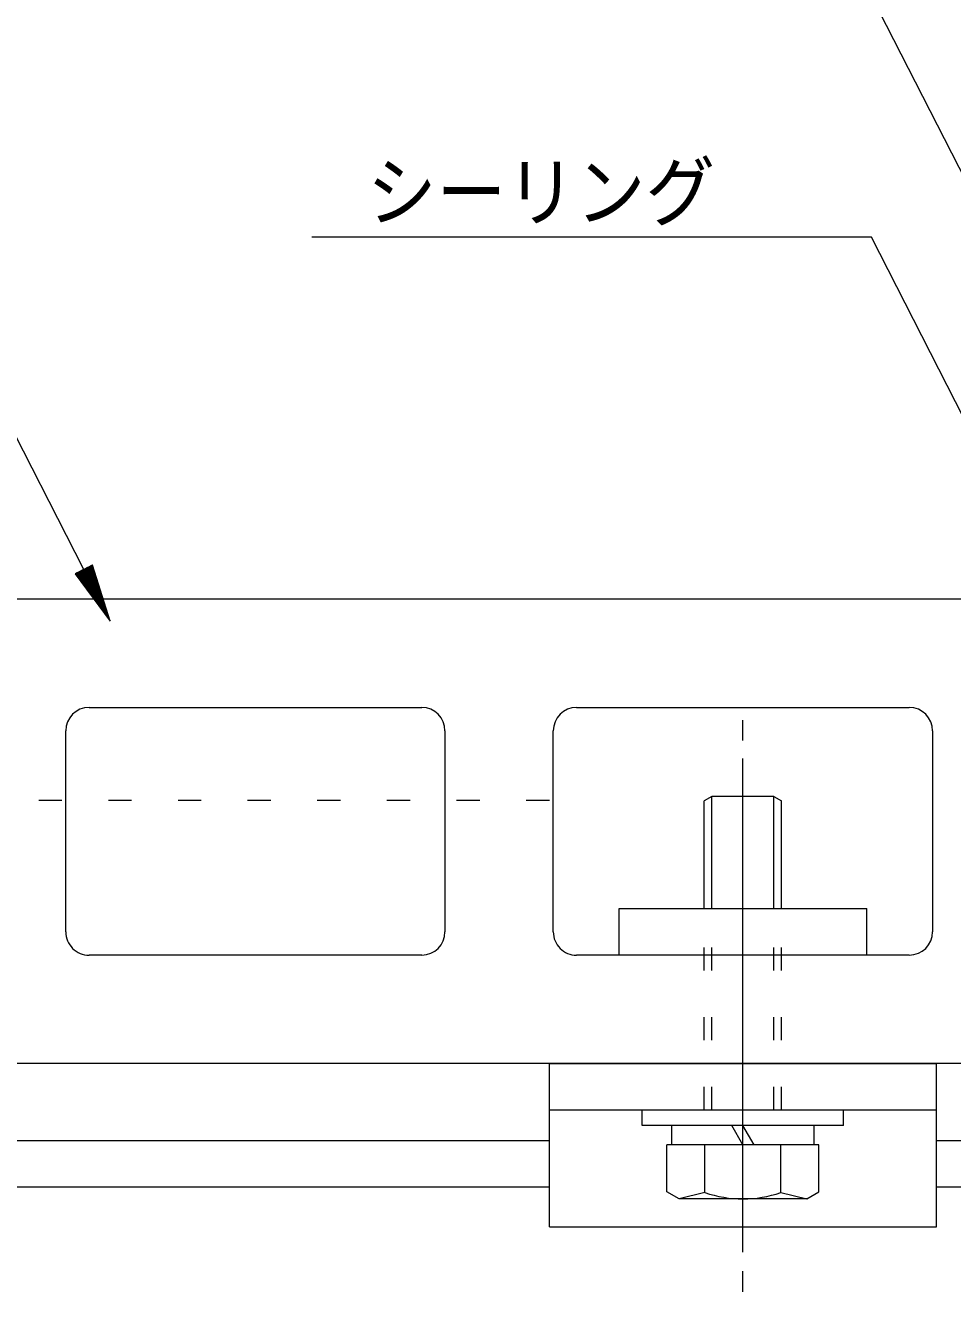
# Model space of a CAD drawing. Units: millimetres, scale not verified. Extents: x -1209 to 1209, y -852 to 852.
# Drawn here: x -1011.1 to -891.3, y 527.3 to 691 of the extents above; entities that cross this region are included whole.
import ezdxf
from ezdxf.enums import TextEntityAlignment as Align

# ---------------------------------------------------------------- set-up
doc = ezdxf.new("R2010")
doc.units = ezdxf.units.MM
doc.header["$LTSCALE"] = 3
doc.linetypes.add('USER1', pattern=[3, 1, -2])
for name, color, linetype, lineweight in [('0-2_0-1AL', 5, 'Continuous', 18), ('0-3_0-2SUNPO', 7, 'Continuous', 18), ('0-4_0-3STEEL', 6, 'Continuous', 18), ('0-5_0-4KANAMONO', 6, 'Continuous', 18)]:
    doc.layers.add(name, color=color, linetype=linetype, lineweight=lineweight)
doc.styles.add('ＭＳ ゴシック', font='')
doc.styles.get('ＭＳ ゴシック').set_extended_font_data('MS Gothic')

msp = doc.modelspace()

# ---------------------------------------------------------------- linework, layer by layer
at = {"layer": '0-2_0-1AL'}
for p, q in [((-861.858, 616.831), (-1136.858, 616.831)), ((-1002.858, 602.831), (-959.858, 602.831)), ((-939.858, 602.831), (-896.858, 602.831)), ((-1005.858, 573.831), (-1005.858, 599.831)), ((-956.858, 599.831), (-956.858, 573.831)), ((-942.858, 573.831), (-942.858, 599.831)), ((-893.858, 599.831), (-893.858, 573.831)), ((-959.858, 570.831), (-1002.858, 570.831)), ((-896.858, 570.831), (-939.858, 570.831))]:
    msp.add_line(p, q, dxfattribs=at)
msp.add_lwpolyline([(-861.858, 571.831), (-861.858, 556.831), (-1083.858, 556.831)], dxfattribs=at)
for centre, start, end in [((-1002.858, 599.831), 89.99998, 179.99998), ((-959.858, 599.831), 0, 90), ((-939.858, 599.831), 89.99998, 179.99998), ((-896.858, 599.831), 0, 90), ((-1002.858, 573.831), 179.99998, 269.99998), ((-959.858, 573.831), 270, 0), ((-939.858, 573.831), 179.99998, 269.99998), ((-896.858, 573.831), 270, 0)]:
    msp.add_arc(centre, 3, start, end, dxfattribs=at)
at = {"layer": '0-3_0-2SUNPO'}
for p, q in [((-886.192, 664.293), (-901.751, 694.795)), ((-901.751, 663.601), (-974.057, 663.601)), ((-886.192, 633.099), (-901.751, 663.601)), ((-1003.537, 620.667), (-1019.096, 651.168)), ((-1002.103, 620.22), (-1004.413, 620.22)), ((-1002.119, 620.27), (-1004.315, 620.27)), ((-1002.134, 620.32), (-1004.217, 620.32)), ((-1002.15, 620.37), (-1004.119, 620.37)), ((-1002.166, 620.42), (-1004.021, 620.42)), ((-1002.182, 620.47), (-1003.923, 620.47)), ((-1002.198, 620.52), (-1003.825, 620.52)), ((-1002.214, 620.57), (-1003.727, 620.57)), ((-1002.229, 620.62), (-1003.629, 620.62)), ((-1002.245, 620.67), (-1003.531, 620.67)), ((-1002.261, 620.72), (-1003.433, 620.72)), ((-1002.277, 620.77), (-1003.335, 620.77)), ((-1002.293, 620.82), (-1003.237, 620.82)), ((-1002.308, 620.87), (-1003.139, 620.87)), ((-1002.324, 620.92), (-1003.041, 620.92)), ((-1002.34, 620.97), (-1002.943, 620.97)), ((-1002.356, 621.02), (-1002.845, 621.02)), ((-1002.372, 621.07), (-1002.747, 621.07)), ((-1002.388, 621.12), (-1002.649, 621.12)), ((-1002.403, 621.17), (-1002.551, 621.17)), ((-1002.419, 621.22), (-1002.453, 621.22)), ((-1002.055, 620.07), (-1004.63, 620.07)), ((-1002.071, 620.12), (-1004.609, 620.12)), ((-1002.04, 620.02), (-1004.593, 620.02)), ((-1002.024, 619.97), (-1004.556, 619.97)), ((-1002.008, 619.92), (-1004.519, 619.92)), ((-1002.087, 620.17), (-1004.511, 620.17)), ((-1001.992, 619.87), (-1004.482, 619.87)), ((-1001.976, 619.82), (-1004.445, 619.82)), ((-1001.96, 619.77), (-1004.408, 619.77)), ((-1001.944, 619.72), (-1004.371, 619.72)), ((-1001.929, 619.67), (-1004.334, 619.67)), ((-1001.913, 619.62), (-1004.297, 619.62)), ((-1001.897, 619.57), (-1004.26, 619.57)), ((-1001.881, 619.52), (-1004.223, 619.52)), ((-1001.865, 619.47), (-1004.186, 619.47)), ((-1001.849, 619.42), (-1004.149, 619.42)), ((-1001.834, 619.37), (-1004.112, 619.37)), ((-1001.818, 619.32), (-1004.075, 619.32)), ((-1001.802, 619.27), (-1004.038, 619.27)), ((-1001.786, 619.22), (-1004.001, 619.22)), ((-1001.77, 619.17), (-1003.964, 619.17)), ((-1001.754, 619.12), (-1003.927, 619.12)), ((-1001.739, 619.07), (-1003.89, 619.07)), ((-1001.723, 619.02), (-1003.853, 619.02)), ((-1001.707, 618.97), (-1003.816, 618.97)), ((-1001.691, 618.92), (-1003.779, 618.92)), ((-1001.675, 618.87), (-1003.742, 618.87)), ((-1001.66, 618.82), (-1003.705, 618.82)), ((-1001.644, 618.77), (-1003.668, 618.77)), ((-1001.628, 618.72), (-1003.631, 618.72)), ((-1001.612, 618.67), (-1003.594, 618.67)), ((-1001.596, 618.62), (-1003.557, 618.62)), ((-1001.58, 618.57), (-1003.52, 618.57)), ((-1001.565, 618.52), (-1003.483, 618.52)), ((-1001.549, 618.47), (-1003.446, 618.47)), ((-1001.533, 618.42), (-1003.409, 618.42)), ((-1001.517, 618.37), (-1003.372, 618.37)), ((-1001.501, 618.32), (-1003.335, 618.32)), ((-1001.486, 618.27), (-1003.298, 618.27)), ((-1001.47, 618.22), (-1003.261, 618.22)), ((-1001.454, 618.17), (-1003.224, 618.17)), ((-1001.438, 618.12), (-1003.187, 618.12)), ((-1001.422, 618.07), (-1003.15, 618.07)), ((-1001.406, 618.02), (-1003.113, 618.02)), ((-1001.391, 617.97), (-1003.076, 617.97)), ((-1001.375, 617.92), (-1003.039, 617.92)), ((-1001.359, 617.87), (-1003.002, 617.87)), ((-1001.343, 617.82), (-1002.965, 617.82)), ((-1001.327, 617.77), (-1002.928, 617.77)), ((-1001.311, 617.72), (-1002.891, 617.72)), ((-1001.296, 617.67), (-1002.854, 617.67)), ((-1001.28, 617.62), (-1002.817, 617.62)), ((-1001.264, 617.57), (-1002.781, 617.57)), ((-1001.248, 617.52), (-1002.743, 617.52)), ((-1001.232, 617.47), (-1002.707, 617.47)), ((-1001.216, 617.42), (-1002.67, 617.42)), ((-1001.201, 617.37), (-1002.633, 617.37)), ((-1001.185, 617.32), (-1002.596, 617.32)), ((-1001.169, 617.27), (-1002.558, 617.27)), ((-1001.153, 617.22), (-1002.522, 617.22)), ((-1001.137, 617.17), (-1002.485, 617.17)), ((-1001.121, 617.12), (-1002.448, 617.12)), ((-1001.106, 617.07), (-1002.411, 617.07)), ((-1001.09, 617.02), (-1002.374, 617.02)), ((-1001.074, 616.97), (-1002.337, 616.97)), ((-1001.058, 616.92), (-1002.3, 616.92)), ((-1001.042, 616.87), (-1002.263, 616.87)), ((-1001.026, 616.82), (-1002.226, 616.82)), ((-1001.011, 616.77), (-1002.189, 616.77)), ((-1000.995, 616.72), (-1002.152, 616.72)), ((-1000.979, 616.67), (-1002.115, 616.67)), ((-1000.963, 616.62), (-1002.078, 616.62)), ((-1000.947, 616.57), (-1002.041, 616.57)), ((-1000.932, 616.52), (-1002.004, 616.52)), ((-1000.916, 616.47), (-1001.967, 616.47)), ((-1000.9, 616.42), (-1001.93, 616.42)), ((-1000.884, 616.37), (-1001.893, 616.37)), ((-1000.868, 616.32), (-1001.856, 616.32)), ((-1000.852, 616.27), (-1001.819, 616.27)), ((-1000.837, 616.22), (-1001.782, 616.22)), ((-1000.821, 616.17), (-1001.745, 616.17)), ((-1000.805, 616.12), (-1001.708, 616.12)), ((-1000.789, 616.07), (-1001.671, 616.07)), ((-1000.773, 616.02), (-1001.634, 616.02)), ((-1000.757, 615.97), (-1001.597, 615.97)), ((-1000.742, 615.92), (-1001.56, 615.92)), ((-1000.726, 615.87), (-1001.523, 615.87)), ((-1000.71, 615.82), (-1001.486, 615.82)), ((-1000.694, 615.77), (-1001.449, 615.77)), ((-1000.678, 615.72), (-1001.412, 615.72)), ((-1000.662, 615.67), (-1001.375, 615.67)), ((-1000.647, 615.62), (-1001.338, 615.62)), ((-1000.631, 615.57), (-1001.301, 615.57)), ((-1000.615, 615.52), (-1001.264, 615.52)), ((-1000.599, 615.47), (-1001.227, 615.47)), ((-1000.583, 615.42), (-1001.19, 615.42)), ((-1000.567, 615.37), (-1001.153, 615.37)), ((-1000.552, 615.32), (-1001.116, 615.32)), ((-1000.536, 615.27), (-1001.079, 615.27)), ((-1000.52, 615.22), (-1001.042, 615.22)), ((-1000.504, 615.17), (-1001.005, 615.17)), ((-1000.488, 615.12), (-1000.968, 615.12)), ((-1000.473, 615.07), (-1000.931, 615.07)), ((-1000.457, 615.02), (-1000.894, 615.02)), ((-1000.441, 614.97), (-1000.857, 614.97)), ((-1000.425, 614.92), (-1000.82, 614.92)), ((-1000.409, 614.87), (-1000.783, 614.87)), ((-1000.393, 614.82), (-1000.746, 614.82)), ((-1000.378, 614.77), (-1000.709, 614.77)), ((-1000.362, 614.72), (-1000.672, 614.72)), ((-1000.346, 614.67), (-1000.636, 614.67)), ((-1000.33, 614.62), (-1000.598, 614.62)), ((-1000.314, 614.57), (-1000.561, 614.57)), ((-1000.299, 614.52), (-1000.525, 614.52)), ((-1000.283, 614.47), (-1000.487, 614.47)), ((-1000.267, 614.42), (-1000.451, 614.42)), ((-1000.251, 614.37), (-1000.413, 614.37)), ((-1000.235, 614.32), (-1000.377, 614.32)), ((-1000.219, 614.27), (-1000.34, 614.27)), ((-1000.203, 614.22), (-1000.303, 614.22)), ((-1000.188, 614.17), (-1000.266, 614.17)), ((-1000.172, 614.12), (-1000.229, 614.12)), ((-1000.156, 614.07), (-1000.192, 614.07)), ((-1000.14, 614.02), (-1000.155, 614.02))]:
    msp.add_line(p, q, dxfattribs=at)
msp.add_lwpolyline([(-1002.424, 621.235), (-1004.651, 620.099), (-1000.129, 613.986)], close=True, dxfattribs=at)
at = {"layer": '0-4_0-3STEEL', "linetype": 'USER1'}
msp.add_line((-943.358, 590.831), (-1075.858, 590.831), dxfattribs=at)
at = {"layer": '0-4_0-3STEEL'}
for p, q in [((-943.358, 546.831), (-1075.858, 546.831)), ((-846.858, 546.831), (-893.357, 546.831)), ((-943.358, 540.831), (-1091.858, 540.831)), ((-846.858, 540.831), (-893.357, 540.831))]:
    msp.add_line(p, q, dxfattribs=at)
at = {"layer": '0-5_0-4KANAMONO'}
for p, q in [((-918.359, 598.56), (-918.359, 601.191)), ((-918.359, 532.458), (-918.359, 596.22)), ((-923.357, 576.84), (-923.357, 590.754)), ((-922.358, 576.84), (-922.358, 591.33)), ((-914.36, 591.333), (-913.358, 590.754)), ((-914.357, 576.84), (-914.357, 591.33)), ((-913.358, 576.84), (-913.358, 590.754)), ((-934.358, 576.84), (-902.357, 576.84)), ((-934.358, 570.831), (-934.358, 576.84)), ((-902.357, 570.831), (-902.357, 576.84)), ((-902.357, 570.831), (-934.358, 570.831)), ((-943.358, 556.834), (-893.357, 556.834)), ((-943.358, 535.703), (-943.358, 556.834)), ((-893.357, 535.703), (-893.357, 556.834)), ((-943.358, 550.83), (-893.357, 550.83)), ((-931.359, 548.832), (-931.359, 550.83)), ((-905.359, 548.832), (-905.359, 550.83)), ((-905.359, 548.832), (-931.359, 548.832)), ((-927.557, 546.33), (-927.557, 548.832)), ((-918.359, 546.33), (-919.802, 548.832)), ((-916.916, 546.33), (-918.359, 548.832)), ((-909.158, 546.33), (-909.158, 548.832)), ((-908.543, 546.33), (-928.172, 546.33)), ((-928.172, 540.234), (-928.172, 546.33)), ((-923.267, 540.156), (-923.267, 546.33)), ((-913.451, 540.156), (-913.451, 546.33)), ((-926.609, 539.331), (-928.175, 540.234)), ((-923.267, 540.156), (-926.609, 539.331)), ((-913.451, 540.156), (-910.109, 539.331)), ((-910.109, 539.331), (-926.609, 539.331)), ((-943.358, 535.703), (-893.357, 535.703)), ((-918.359, 527.343), (-918.359, 529.977))]:
    msp.add_line(p, q, dxfattribs=at)
at = {"layer": '0-5_0-4KANAMONO', "linetype": 'USER1'}
for p, q in [((-923.357, 550.83), (-923.357, 576.84)), ((-922.358, 550.83), (-922.358, 576.84)), ((-914.357, 550.83), (-914.357, 576.84)), ((-913.358, 550.83), (-913.358, 576.84))]:
    msp.add_line(p, q, dxfattribs=at)
at = {"layer": '0-5_0-4KANAMONO'}
for points in [[(-914.357, 591.33), (-922.358, 591.33), (-923.357, 590.754)], [(-910.109, 539.331), (-908.543, 540.234), (-908.543, 546.33)]]:
    msp.add_lwpolyline(points, dxfattribs=at)
msp.add_arc((-918.359, 554.331), 15, 250.903, 289.09698, dxfattribs=at)

# ---------------------------------------------------------------- texts
at = {"layer": '0-3_0-2SUNPO', "style": 'ＭＳ ゴシック', "width": 0.9}
msp.add_text('シーリング', height=7.326, dxfattribs=at).set_placement((-966.939, 663.601), align=Align.BOTTOM_LEFT)

doc.saveas('drawing.dxf')
